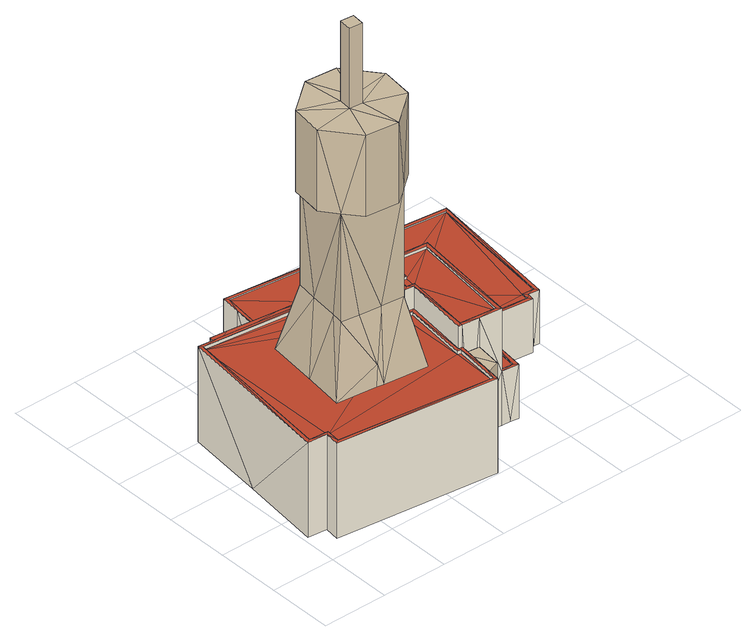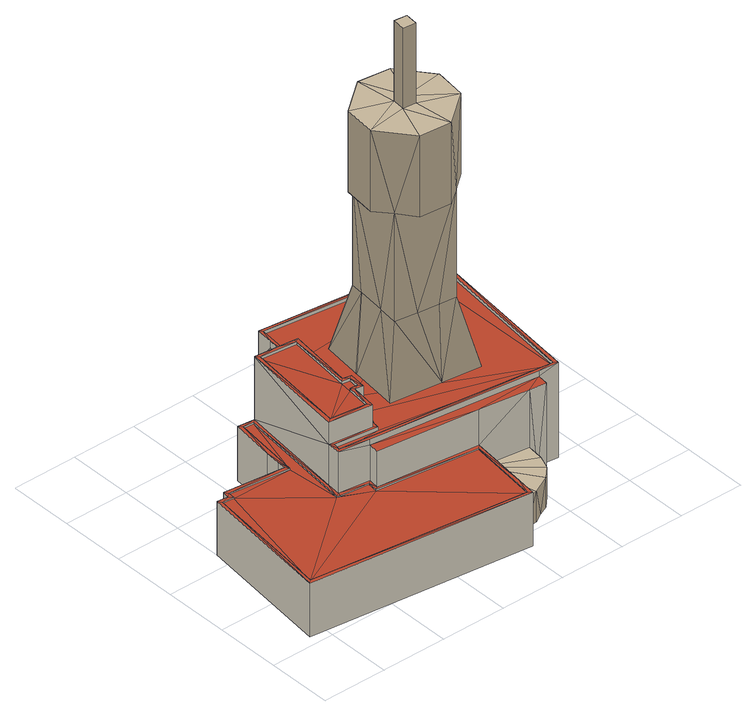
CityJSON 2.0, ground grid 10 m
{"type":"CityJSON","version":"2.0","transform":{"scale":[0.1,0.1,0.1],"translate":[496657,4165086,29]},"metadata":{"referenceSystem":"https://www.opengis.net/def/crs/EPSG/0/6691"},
"CityObjects":{
"building1":{"type":"Building","attributes":{"usage":"402","yearOfConstruction":1981,"measuredHeight":14.5,"storeysAboveGround":999,"BuildingDetailAttribute.buildingRoofEdgeArea":1447.36,"BuildingDetailAttribute.buildingStructureType":"610","BuildingDetailAttribute.buildingStructureOrgType":"1","BuildingDetailAttribute.majorUsage":"3","BuildingDetailAttribute.orgUsage":"40","BuildingDetailAttribute.surveyYear":2015,"BuildingIDAttribute.prefecture":"07","BuildingIDAttribute.city":"07212","BuildingSpatialIDAttribute.maxZoomLevel":23,"BuildingSpatialIDAttribute.merge":"true"},"children":["building1-1","building1-2","building1-3","building1-4"],"geometry":[{"type":"Solid","lod":"2","boundaries":[[[[0,1,2]],[[1,3,2]],[[4,5,6]],[[4,2,7]],[[3,1,8]],[[9,10,11]],[[4,0,2]],[[10,9,5]],[[6,5,9]],[[7,5,4]],[[12,13,11]],[[11,10,12]],[[14,15,16]],[[17,14,16]],[[18,19,15]],[[8,1,17]],[[20,21,22]],[[17,16,8]],[[22,21,23]],[[14,18,15]],[[15,19,22]],[[19,20,22]],[[24,23,21]],[[25,26,23]],[[25,27,28]],[[27,13,28]],[[25,28,26]],[[13,12,28]],[[24,25,23]],[[29,30,31]],[[32,31,33]],[[34,35,36]],[[29,37,30]],[[38,37,35]],[[32,29,31]],[[39,30,37]],[[31,30,40]],[[29,35,37]],[[31,40,41]],[[29,36,35]],[[42,43,44]],[[45,46,47]],[[45,48,46]],[[49,50,51]],[[48,45,52]],[[53,44,43]],[[45,42,52]],[[54,47,55]],[[47,46,55]],[[56,57,58]],[[59,60,61]],[[57,50,58]],[[52,42,44]],[[62,60,51]],[[53,63,44]],[[61,64,59]],[[60,59,65]],[[60,65,51]],[[50,62,51]],[[50,49,58]],[[53,56,66]],[[56,58,66]],[[63,53,66]],[[61,67,68]],[[68,67,69]],[[70,71,69]],[[69,71,72]],[[71,47,72]],[[64,61,68]],[[67,70,69]],[[72,47,54]],[[73,74,75]],[[76,73,75]],[[77,76,75]],[[77,78,76]],[[79,80,81]],[[82,81,80]],[[79,83,80]],[[83,79,84]],[[85,86,87]],[[88,89,90]],[[91,92,90]],[[89,91,90]],[[83,84,89]],[[86,93,92]],[[91,94,92]],[[83,89,88]],[[93,86,85]],[[85,95,96]],[[87,95,85]],[[85,96,82]],[[94,86,92]],[[96,81,82]],[[97,98,99,100]],[[101,102,100]],[[100,102,97]],[[100,103,101]],[[97,102,104]],[[105,106,107]],[[108,109,107]],[[107,109,110]],[[108,111,109]],[[108,112,113]],[[106,108,107]],[[108,113,111]],[[114,115,111]],[[116,114,113,117]],[[116,118,114]],[[113,114,111]],[[5,7,31,41]],[[10,5,41,40]],[[12,10,40,30]],[[11,13,119,120]],[[9,11,120,121]],[[122,6,123]],[[123,9,121]],[[9,123,6]],[[3,8,29,32]],[[2,3,32,33]],[[7,2,33,31]],[[28,12,30,39]],[[26,28,39,37]],[[23,26,37,38]],[[22,23,38,35]],[[15,22,35,34]],[[16,15,34,36]],[[8,16,36,29]],[[124,18,125]],[[125,14,126]],[[14,125,18]],[[96,127,128]],[[127,96,95]],[[95,65,127]],[[65,129,127]],[[14,81,96]],[[14,128,126]],[[128,14,96]],[[95,87,51,65]],[[19,18,124,130]],[[20,19,130,131]],[[21,20,131,132]],[[24,21,132,133]],[[25,24,133,134]],[[135,27,136]],[[136,25,134]],[[25,136,27]],[[13,27,135,119]],[[65,59,137,129]],[[59,64,138,137]],[[55,46,77,75]],[[54,75,139,140]],[[55,75,54]],[[77,46,48]],[[77,48,1,0]],[[45,47,108,106]],[[42,45,106,105]],[[43,42,105,107]],[[53,43,107,110]],[[56,53,110,109]],[[57,56,109,111]],[[50,57,111,115]],[[62,50,115,114]],[[60,62,114,118]],[[61,60,118,116]],[[73,6,122,141]],[[76,6,73]],[[142,74,143]],[[143,73,141]],[[73,143,74]],[[76,78,4,6]],[[75,74,142,139]],[[80,83,104,102]],[[82,80,102,101]],[[92,93,100,99]],[[90,92,99,98]],[[88,90,98,97]],[[83,88,97,104]],[[85,82,101,103]],[[93,85,103,100]],[[84,79,52,44]],[[89,84,44,63]],[[91,89,63,66]],[[94,91,66,58]],[[86,94,58,49]],[[87,86,49,51]],[[70,67,117,113]],[[71,70,113,112]],[[47,71,112,108]],[[144,72,145]],[[145,54,140]],[[54,145,72]],[[69,72,144,146]],[[68,69,146,147]],[[64,68,147,138]],[[67,61,116,117]],[[48,52,17,1]],[[52,79,81]],[[52,14,17]],[[14,52,81]],[[78,77,0,4]],[[122,123,132]],[[119,123,121]],[[134,133,132]],[[120,119,121]],[[134,119,136]],[[136,119,135]],[[123,119,132]],[[119,134,132]],[[139,141,122]],[[129,131,127]],[[122,132,129]],[[129,132,131]],[[139,143,141]],[[139,142,143]],[[145,140,139]],[[122,145,139]],[[146,144,145]],[[138,146,137]],[[137,146,129]],[[138,147,146]],[[124,125,130]],[[128,127,130]],[[145,129,146]],[[145,122,129]],[[130,127,131]],[[126,128,130]],[[125,126,130]]]],"semantics":{"surfaces":[{"type":"RoofSurface"},{"type":"WallSurface"},{"type":"GroundSurface"}],"values":[[0,0,0,0,0,0,0,0,0,0,0,0,0,0,0,0,0,0,0,0,0,0,0,0,0,0,0,0,0,0,0,0,0,0,0,0,0,0,0,0,0,0,0,0,0,0,0,0,0,0,0,0,0,0,0,0,0,0,0,0,0,0,0,0,0,0,0,0,0,0,0,0,0,0,0,0,0,0,0,0,0,0,0,0,0,0,0,0,0,0,0,0,0,0,0,0,0,0,0,0,0,0,0,0,0,0,0,0,0,1,1,1,1,1,1,1,1,1,1,1,1,1,1,1,1,1,1,1,1,1,1,1,1,1,1,1,1,1,1,1,1,1,1,1,1,1,1,1,1,1,1,1,1,1,1,1,1,1,1,1,1,1,1,1,1,1,1,1,1,1,1,1,1,1,1,1,1,1,1,1,1,1,1,1,1,1,1,1,1,1,1,1,1,1,1,1,1,1,1,1,2,2,2,2,2,2,2,2,2,2,2,2,2,2,2,2,2,2,2,2,2,2,2,2,2,2,2]]}}]},
"building1-1":{"type":"BuildingInstallation","attributes":{"class":"1000","function":"1070"},"parents":["building1"],"geometry":[{"type":"MultiSurface","lod":"2","boundaries":[[[148,149,150]],[[151,152,153]],[[154,151,153]],[[155,152,151]],[[151,148,150]],[[155,151,156]],[[157,156,151]],[[158,149,148]],[[157,151,150]],[[156,159,155]],[[155,160,152]],[[160,155,159]],[[161,159,156,157]],[[162,161,157,150]],[[158,163,149]],[[149,162,150]],[[162,149,163]],[[164,163,158,148]],[[154,165,151]],[[151,164,148]],[[164,151,165]],[[152,160,153]],[[153,165,154]],[[165,153,160]],[[162,163,164]],[[161,162,164]],[[159,161,164]],[[160,159,164]],[[165,160,164]]]}]},
"building1-2":{"type":"BuildingInstallation","attributes":{"class":"1000","function":"1033"},"parents":["building1"],"geometry":[{"type":"MultiSurface","lod":"2","boundaries":[[[166,167,168]],[[169,170,167]],[[171,169,167]],[[172,173,174]],[[175,173,172]],[[168,167,170,176]],[[170,172,174,176]],[[176,174,177]],[[178,177,174,179]],[[179,174,180]],[[180,181,179]],[[181,182,179]],[[183,184,185]],[[185,184,186]],[[187,185,186]],[[185,187,188]],[[188,187,189]],[[183,185,190]],[[190,191,192]],[[190,192,183]],[[192,191,193]],[[189,194,188]],[[191,194,193]],[[191,188,194]],[[195,196,197]],[[197,198,195]],[[196,194,189,197]],[[198,197,189]],[[198,187,199]],[[187,198,189]],[[199,187,186,200]],[[201,200,186]],[[201,184,202]],[[184,201,186]],[[202,184,183,203]],[[204,203,183]],[[204,192,205]],[[192,204,183]],[[205,192,193,206]],[[195,206,193]],[[195,194,196]],[[194,195,193]],[[204,207,166]],[[207,204,171]],[[171,195,169]],[[195,171,204]],[[195,175,169]],[[198,175,195]],[[173,175,198]],[[173,198,181]],[[198,182,181]],[[201,182,198]],[[208,182,201]],[[208,201,209]],[[201,210,209]],[[210,201,211]],[[211,204,166]],[[204,211,201]],[[198,199,200]],[[200,201,198]],[[203,204,202]],[[201,202,204]],[[206,195,205]],[[204,205,195]],[[212,213,185,188]],[[213,214,190,185]],[[214,215,191,190]],[[215,212,188,191]],[[215,214,213,212]],[[216,182,208]],[[180,173,181]],[[209,210,177]],[[178,216,177]],[[209,216,208]],[[216,209,177]],[[178,179,216]],[[179,182,216]],[[211,166,168]],[[175,170,169]],[[172,170,175]],[[180,174,173]],[[207,167,166]],[[167,207,171]],[[211,176,210]],[[168,176,211]],[[177,210,176]]]}]},
"building1-3":{"type":"BuildingInstallation","attributes":{"class":"1000","function":"1000"},"parents":["building1"],"geometry":[{"type":"MultiSurface","lod":"2","boundaries":[[[217,218,219]],[[217,219,220]],[[220,221,217]],[[221,222,217]],[[220,223,221]],[[221,224,222]],[[224,221,223]],[[225,223,220,219]],[[226,225,219,218]],[[222,224,217]],[[217,226,218]],[[226,217,224]],[[223,225,226]],[[226,224,223]]]}]},
"building1-4":{"type":"BuildingInstallation","attributes":{"class":"1000","function":"1003"},"parents":["building1"],"geometry":[{"type":"MultiSurface","lod":"2","boundaries":[[[227,228,229]],[[228,230,231]],[[228,231,229]],[[232,231,230]],[[232,233,231]],[[231,234,229]],[[234,231,233]],[[235,233,232,230]],[[227,236,228]],[[228,235,230]],[[235,228,236]],[[234,236,227,229]],[[235,236,234,233]]]}]}
},
"vertices":[
[324,269,92],[372,263,92],[329,273,92],[373,268,92],[326,285,92],[175,308,92],[170,303,92],[331,289,92],[378,267,92],[181,394,92],[189,419,92],[184,424,92],[520,379,92],[525,384,92],[350,75,92],[371,78,92],[355,79,92],[370,243,92],[376,72,92],[384,139,92],[387,163,92],[388,177,92],[384,183,92],[477,172,92],[481,166,92],[483,177,92],[478,183,92],[500,175,92],[496,181,92],[378,267,90],[520,379,90],[331,289,90],[373,268,90],[329,273,90],[371,78,90],[384,183,90],[355,79,90],[478,183,90],[477,172,90],[496,181,90],[189,419,90],[175,308,90],[365,248,157],[299,256,157],[304,251,157],[367,259,157],[324,269,157],[41,298,157],[372,263,157],[296,184,157],[290,180,157],[283,83,157],[370,243,157],[294,217,157],[36,303,157],[66,300,157],[282,218,157],[278,181,157],[283,186,157],[282,28,157],[283,78,157],[275,7,157],[278,79,157],[299,211,157],[279,2,157],[289,82,157],[286,213,157],[40,36,157],[34,31,157],[37,54,157],[42,58,157],[13,61,157],[7,57,157],[94,313,148],[68,316,148],[66,300,148],[170,303,148],[324,269,148],[326,285,148],[370,243,192],[364,238,192],[350,75,192],[345,81,192],[308,245,192],[304,251,192],[289,87,192],[296,184,192],[283,83,192],[303,206,192],[299,211,192],[291,207,192],[286,213,192],[289,190,192],[301,188,192],[283,186,192],[289,82,192],[315,79,192],[303,206,188],[291,207,188],[289,190,188],[301,188,188],[345,81,188],[364,238,188],[289,87,188],[308,245,188],[365,248,152],[367,259,152],[299,256,152],[41,298,152],[282,218,152],[294,217,152],[278,181,152],[13,61,152],[42,58,152],[278,79,152],[290,180,152],[275,7,152],[40,36,152],[283,78,152],[525,384,7],[184,424,7],[181,394,7],[170,303,7],[175,349,7],[376,72,7],[363,74,7],[350,75,7],[302,81,7],[315,79,7],[289,82,7],[384,139,7],[387,163,7],[388,177,7],[481,166,7],[483,177,7],[500,175,7],[491,176,7],[282,28,7],[279,2,7],[66,300,7],[36,303,7],[94,313,7],[68,316,7],[81,314,7],[7,57,7],[22,180,7],[37,54,7],[34,31,7],
[170,303,9],[95,326,9],[97,339,9],[175,349,9],[149,390,9],[165,392,9],[181,394,9],[135,382,9],[120,375,9],[105,360,9],[94,313,9],[120,375,57],[149,390,57],[105,360,57],[97,339,57],[94,313,57],[170,303,57],[181,394,57],
[131,215,258],[171,233,152],[111,240,152],[225,203,258],[250,223,152],[191,208,258],[241,148,152],[216,128,258],[241,147,152],[221,172,258],[102,163,152],[94,101,152],[155,94,152],[166,92,152],[233,84,152],[214,109,258],[180,113,258],[106,195,557],[100,146,557],[161,153,557],[139,96,557],[189,90,557],[181,151,557],[239,129,557],[163,173,557],[183,171,557],[156,234,557],[205,229,557],[245,179,557],[225,203,429],[245,179,429],[239,129,429],[214,109,429],[189,90,429],[139,96,429],[119,121,429],[100,146,429],[106,195,429],[131,215,429],[156,234,429],[205,229,429],[157,212,258],[146,117,258],[119,121,258],[122,139,258],[127,183,258],[181,151,684],[161,153,684],[163,173,684],[183,171,684],[161,99,182],
[312,59,9],[310,38,9],[282,28,9],[289,82,9],[302,81,9],[315,79,9],[289,82,146],[315,79,146],[282,28,146],[310,38,146],
[419,135,8],[401,137,8],[422,159,8],[384,139,8],[404,161,8],[387,163,8],[387,163,41],[422,159,41],[384,139,41],[419,135,41]
]}
